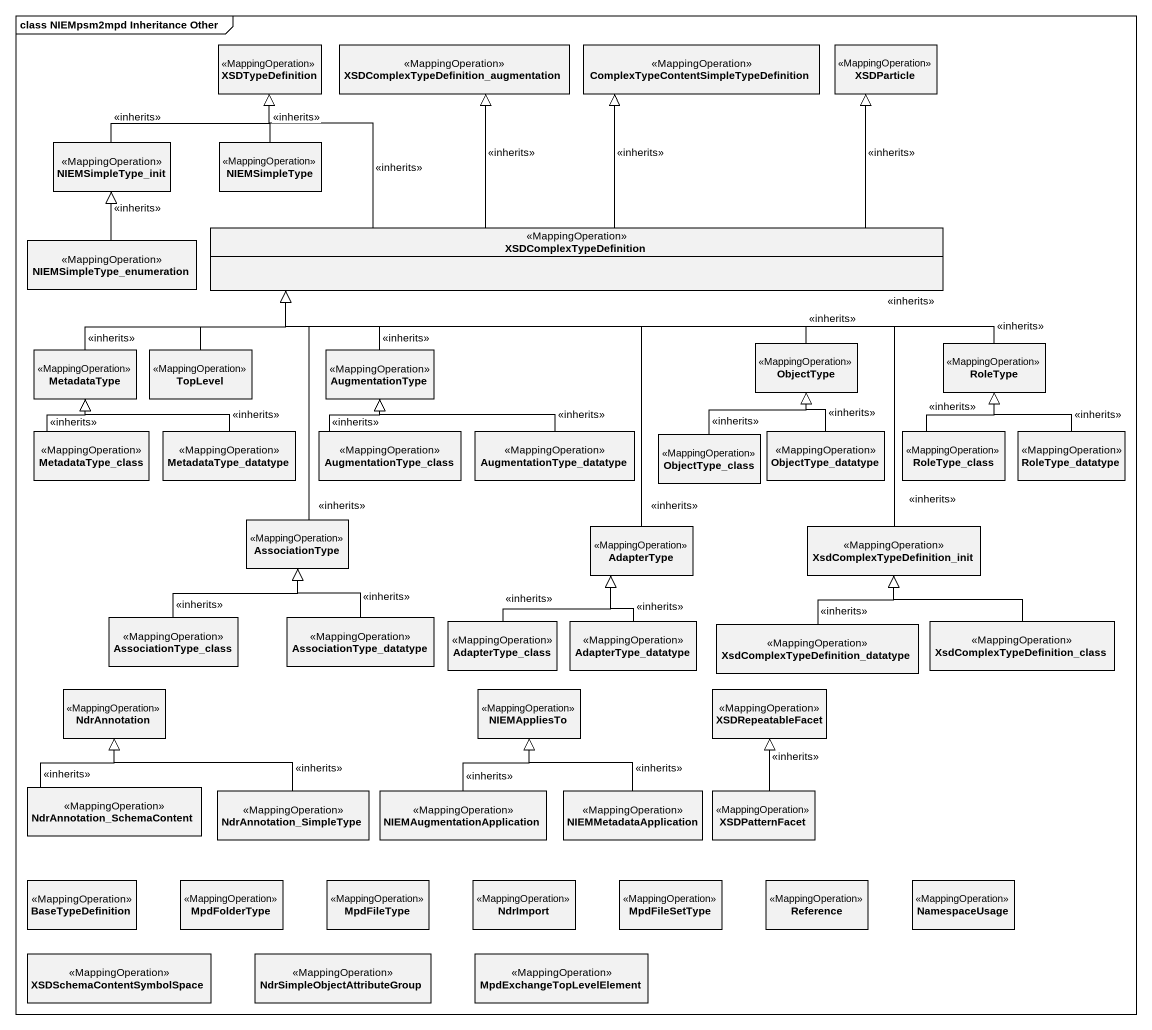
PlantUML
@startuml
mainframe class NIEMpsm2mpd Inheritance Other
hide circle
hide empty members
class XSDTypeDefinition <<MappingOperation>>
class "XSDComplexTypeDefinition_augmentation" as XSDComplexTypeDefinition <<MappingOperation>>
class "ComplexTypeContentSimpleTypeDefinition" as ComplexTypeContentSimpleType <<MappingOperation>>
class XSDParticle <<MappingOperation>>
class NIEMSimpleType_init <<MappingOperation>>
class NIEMSimpleType <<MappingOperation>>
class NIEMSimpleType_enumeration <<MappingOperation>>
class "XSDComplexTypeDefinition" as XSDComplexTypeDefinition_2 <<MappingOperation>>
class MetadataType <<MappingOperation>>
class TopLevel <<MappingOperation>>
class AugmentationType <<MappingOperation>>
class ObjectType <<MappingOperation>>
class RoleType <<MappingOperation>>
class MetadataType_class <<MappingOperation>>
class MetadataType_datatype <<MappingOperation>>
class AugmentationType_class <<MappingOperation>>
class AugmentationType_datatype <<MappingOperation>>
class ObjectType_class <<MappingOperation>>
class ObjectType_datatype <<MappingOperation>>
class RoleType_class <<MappingOperation>>
class RoleType_datatype <<MappingOperation>>
class AssociationType <<MappingOperation>>
class AdapterType <<MappingOperation>>
class "XsdComplexTypeDefinition_init" as XsdComplexTypeDefinition <<MappingOperation>>
class AssociationType_class <<MappingOperation>>
class AssociationType_datatype <<MappingOperation>>
class AdapterType_class <<MappingOperation>>
class AdapterType_datatype <<MappingOperation>>
class "XsdComplexTypeDefinition_datatype" as XsdComplexTypeDefinition_2 <<MappingOperation>>
class "XsdComplexTypeDefinition_class" as XsdComplexTypeDefinition_3 <<MappingOperation>>
class NdrAnnotation <<MappingOperation>>
class NIEMAppliesTo <<MappingOperation>>
class XSDRepeatableFacet <<MappingOperation>>
class NdrAnnotation_SchemaContent <<MappingOperation>>
class NdrAnnotation_SimpleType <<MappingOperation>>
class NIEMAugmentationApplication <<MappingOperation>>
class NIEMMetadataApplication <<MappingOperation>>
class XSDPatternFacet <<MappingOperation>>
class BaseTypeDefinition <<MappingOperation>>
class MpdFolderType <<MappingOperation>>
class MpdFileType <<MappingOperation>>
class NdrImport <<MappingOperation>>
class MpdFileSetType <<MappingOperation>>
class Reference <<MappingOperation>>
class NamespaceUsage <<MappingOperation>>
class XSDSchemaContentSymbolSpace <<MappingOperation>>
class "NdrSimpleObjectAttributeGroup" as NdrSimpleObjectAttributeGrou <<MappingOperation>>
class MpdExchangeTopLevelElement <<MappingOperation>>
NIEMSimpleType_init -up-|> XSDTypeDefinition : <<inherits>>
NIEMSimpleType -up-|> XSDTypeDefinition : <<inherits>>
NIEMSimpleType_enumeration -up-|> NIEMSimpleType_init : <<inherits>>
XSDComplexTypeDefinition_2 -up-|> XSDTypeDefinition : <<inherits>>
XSDComplexTypeDefinition_2 -up-|> XSDComplexTypeDefinition : <<inherits>>
XSDComplexTypeDefinition_2 -up-|> ComplexTypeContentSimpleType : <<inherits>>
XSDComplexTypeDefinition_2 -up-|> XSDParticle : <<inherits>>
MetadataType -right-|> XSDComplexTypeDefinition_2 : <<inherits>>
TopLevel -right-|> XSDComplexTypeDefinition_2
AugmentationType -right-|> XSDComplexTypeDefinition_2 : <<inherits>>
ObjectType -left-|> XSDComplexTypeDefinition_2 : <<inherits>>
RoleType -left-|> XSDComplexTypeDefinition_2 : <<inherits>>
MetadataType_class -up-|> MetadataType : <<inherits>>
MetadataType_datatype -left-|> MetadataType : <<inherits>>
AugmentationType_class -up-|> AugmentationType : <<inherits>>
AugmentationType_datatype -left-|> AugmentationType : <<inherits>>
ObjectType_class -up-|> ObjectType : <<inherits>>
ObjectType_datatype -up-|> ObjectType : <<inherits>>
RoleType_class -up-|> RoleType : <<inherits>>
RoleType_datatype -up-|> RoleType : <<inherits>>
AssociationType -up-|> XSDComplexTypeDefinition_2 : <<inherits>>
AdapterType -up-|> XSDComplexTypeDefinition_2 : <<inherits>>
XsdComplexTypeDefinition -up-|> XSDComplexTypeDefinition_2 : <<inherits>>
AssociationType_class -up-|> AssociationType : <<inherits>>
AssociationType_datatype -up-|> AssociationType : <<inherits>>
AdapterType_class -up-|> AdapterType : <<inherits>>
AdapterType_datatype -up-|> AdapterType : <<inherits>>
XsdComplexTypeDefinition_2 -up-|> XsdComplexTypeDefinition : <<inherits>>
XsdComplexTypeDefinition_3 -up-|> XsdComplexTypeDefinition : <<inherits>>
NdrAnnotation_SchemaContent -up-|> NdrAnnotation : <<inherits>>
NdrAnnotation_SimpleType -left-|> NdrAnnotation : <<inherits>>
NIEMAugmentationApplication -up-|> NIEMAppliesTo : <<inherits>>
NIEMMetadataApplication -up-|> NIEMAppliesTo : <<inherits>>
XSDPatternFacet -up-|> XSDRepeatableFacet : <<inherits>>
@enduml
